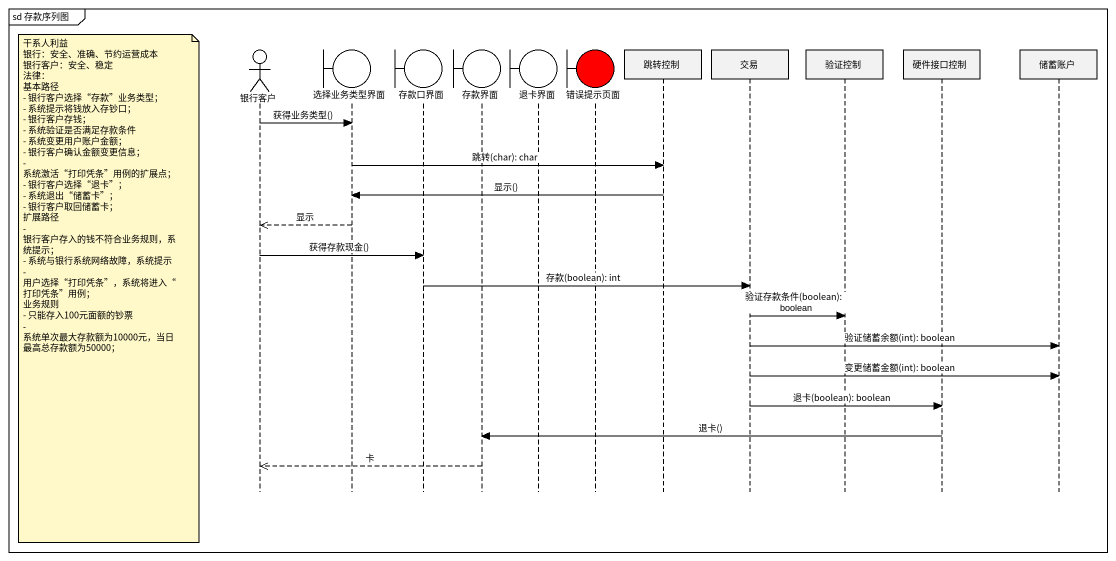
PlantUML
@startuml
mainframe sd 存款序列图
hide footbox
actor 银行客户
boundary 选择业务类型界面
boundary 存款口界面
boundary 存款界面
boundary 退卡界面
boundary 错误提示页面 #FF0000
participant 跳转控制
participant 交易
participant 验证控制
participant 硬件接口控制
participant 储蓄账户

银行客户 -> 选择业务类型界面 : 获得业务类型()
选择业务类型界面 -> 跳转控制 : 跳转(char): char
跳转控制 -> 选择业务类型界面 : 显示()
选择业务类型界面 -->> 银行客户 : 显示
银行客户 -> 存款口界面 : 获得存款现金()
存款口界面 -> 交易 : 存款(boolean): int
note left of 银行客户
  干系人利益
  银行：安全、准确、节约运营成本
  银行客户：安全、稳定
  法律：
  基本路径
  - 银行客户选择“存款”业务类型；
  - 系统提示将钱放入存钞口；
  - 银行客户存钱；
  - 系统验证是否满足存款条件
  - 系统变更用户账户金额；
  - 银行客户确认金额变更信息；
  - 系统激活“打印凭条”用例的扩展点；
  - 银行客户选择“退卡”；
  - 系统退出“储蓄卡”；
  - 银行客户取回储蓄卡；
  扩展路径
  - 银行客户存入的钱不符合业务规则，系统提示；
  - 系统与银行系统网络故障，系统提示
  - 用户选择“打印凭条”，系统将进入“打印凭条”用例；
  业务规则
  - 只能存入100元面额的钞票
  - 系统单次最大存款额为10000元，当日最高总存款额为50000；
end note
交易 -> 验证控制 : 验证存款条件(boolean): boolean
交易 -> 储蓄账户 : 验证储蓄余额(int): boolean
交易 -> 储蓄账户 : 变更储蓄金额(int): boolean
交易 -> 硬件接口控制 : 退卡(boolean): boolean
硬件接口控制 -> 存款界面 : 退卡()
存款界面 -->> 银行客户 : 卡
@enduml
